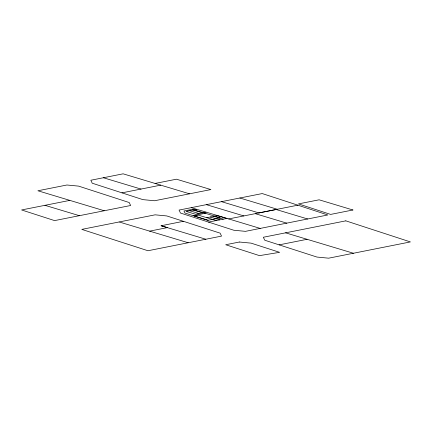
<?xml version="1.0" encoding="UTF-8"?>
<svg xmlns="http://www.w3.org/2000/svg" width="432" height="432" viewBox="0 0 432 432"><rect width="100%" height="100%" fill="white"/><g stroke="black" fill="none" stroke-linecap="round" stroke-linejoin="round"><path stroke-width="0.65" d="M155.088 183.449L176.456 179.199L210.897 189.567L154.58 200.75L142.895 199.633L92.232 183.206L90.844 180.241L123.12 173.821L189.513 193.811M104.242 210.746L37.903 190.766L66.917 185.004L78.602 186.122L129.222 202.538L130.631 205.508L54.578 220.601L21.6 209.957L69.844 200.389M119.162 221.962L81.794 229.387L147.971 250.744L221.54 236.11L220.104 233.14L166.801 215.946L155.11 214.828L119.162 221.962L188.201 242.741M191.246 207.652L179.059 210.071L180.473 213.041L233.782 230.234L245.468 231.347L327.834 214.969L262.235 193.563L191.246 207.652L260.21 228.415M205.826 239.231L161.104 225.752L183.443 221.308M149.645 231.136L167.33 227.621L161.104 225.752M228.695 218.932L297.848 205.184M279.126 244.863L307.076 239.301M121.97 192.845L160.736 185.15M196.603 209.32L186.095 211.405L195.556 214.256L206.064 212.171M193.18 215.676L205.27 213.273M206.804 217.701L217.312 215.611L226.773 218.462M208.521 222.086L227.016 218.425M276.129 209.504L307.649 218.981M255.231 213.656L286.756 223.139M239.873 198.002L277.306 209.272L258.919 212.922L221.481 201.652M206.361 204.655L243.821 215.924M103.383 177.746L140.989 189.07M285.574 232.832L353.425 253.249M193.099 210.017L202.565 212.868M213.808 216.308L223.274 219.159M189.599 210.713L199.06 213.559M210.303 217.004L219.769 219.856M216.265 220.547L198.288 215.136L194.087 215.968L208.278 220.244M44.95 205.324L79.353 215.681M352.906 209.99L330.631 214.412L298.436 203.909L319.113 199.805L352.906 209.99M239.404 242.017L225.715 244.744L259.475 255.636L279.628 252.337L251.089 243.135L239.404 242.017M345.816 220.849L263.331 237.254L264.762 240.224L316.964 257.062L328.649 258.179L410.4 241.92L345.816 220.849M192.229 209.347L183.962 210.994L184.923 213.014L207.7 220.358L220.412 217.836L192.229 209.347"/></g></svg>
